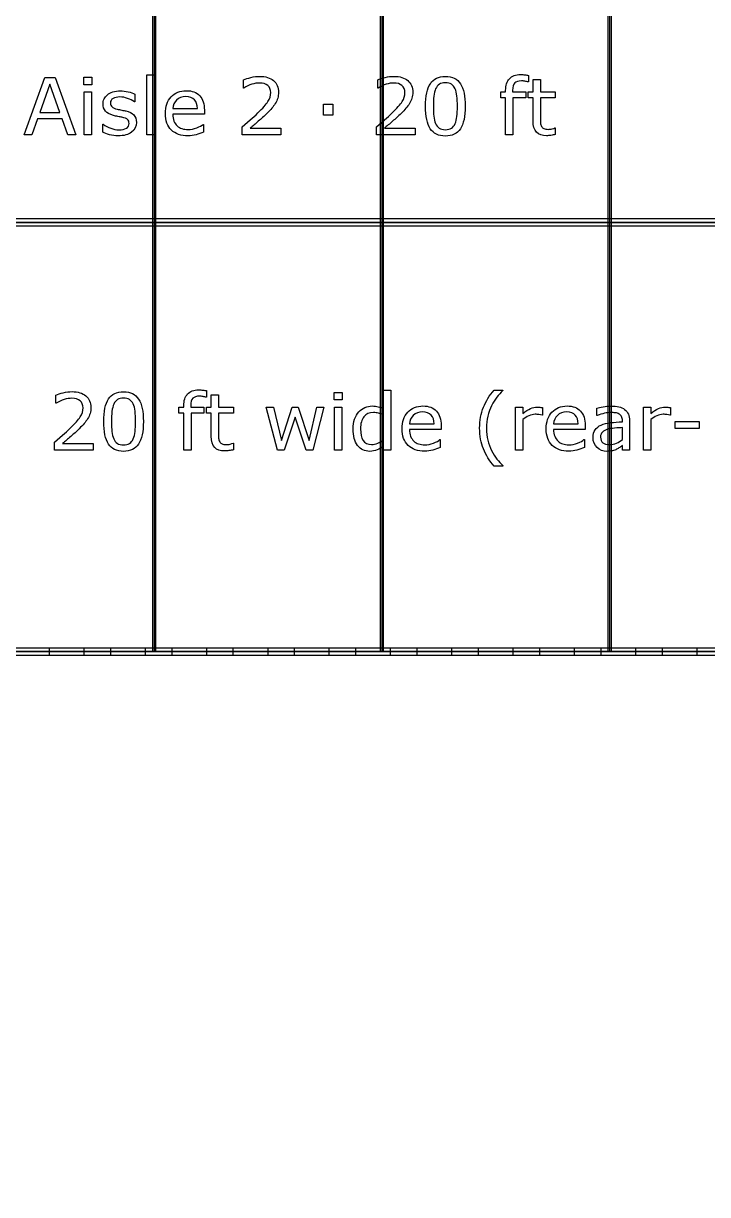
# Model space of a CAD drawing. Extents: x -13 to 750, y 12 to 2314.
# Drawn here: x 139.1 to 217.2, y 875.9 to 1009.6 of the extents above; entities that cross this region are included whole.
import ezdxf

# ---------------------------------------------------------------- set-up
doc = ezdxf.new("R2010")
doc.units = 0
doc.layers.get('0').update_dxf_attribs({"linetype": 'CONTINUOUS'})

msp = doc.modelspace()

# ---------------------------------------------------------------- linework, layer by layer
at = {"color": 7}
for points in [[(153.80078, 1136.89), (153.80078, 937.89), (154.19922, 937.89), (154.19922, 1136.89)], [(179.80078, 1136.89), (179.80078, 937.89), (180.19922, 937.89), (180.19922, 1136.89)], [(205.80078, 1136.89), (205.80078, 937.89), (206.19922, 937.89), (206.19922, 1136.89)], [(44, 1012.89), (268, 1012.89), (268, 986.89), (44, 986.89)], [(145.073, 996.89), (144.14575, 996.89), (143.50415, 998.7137), (140.67407, 998.7137), (140.03247, 996.89), (139.14917, 996.89), (141.53101, 1003.4335), (142.69116, 1003.4335)], [(146.88794, 1002.6205), (145.9563, 1002.6205), (145.9563, 1003.4774), (146.88794, 1003.4774)], [(153.99393, 996.89), (153.16775, 996.89), (153.16775, 1003.7279), (153.99393, 1003.7279)], [(143.23608, 999.4608), (142.08911, 1002.6732), (140.93774, 999.4608)], [(146.83524, 996.89), (146.00906, 996.89), (146.00906, 1001.7987), (146.83524, 1001.7987)], [(174.38895, 999.1356), (173.33865, 999.1356), (173.33865, 1000.3793), (174.38895, 1000.3793)], [(189.51489, 1000.1639)], [(188.35912, 998.1688)], [(43.599609, 987.2904), (43.599609, 937.4896), (268.40039, 937.4896), (268.40039, 987.2904)], [(44, 986.89), (268, 986.89), (268, 937.89), (44, 937.89)], [(44.400391, 986.4896), (267.59961, 986.4896), (267.59961, 938.2904), (44.400391, 938.2904)], [(175.46562, 966.6206), (174.53398, 966.6206), (174.53398, 967.4775), (175.46562, 967.4775)], [(173.387, 965.7988), (172.10819, 960.8901), (171.34355, 960.8901), (170.08232, 964.6738), (168.82987, 960.8901), (168.06962, 960.8901), (166.77763, 965.7988), (167.63896, 965.7988), (168.53983, 961.9975), (169.76591, 965.7988), (170.44706, 965.7988), (171.7039, 961.9975), (172.55644, 965.7988)], [(175.41292, 960.8901), (174.58675, 960.8901), (174.58675, 965.7988), (175.41292, 965.7988)], [(152.76786, 964.164)], [(216.22933, 963.3554), (213.48714, 963.3554), (213.48714, 964.1508), (216.22933, 964.1508)], [(151.6121, 962.1689)], [(44, 937.89), (268, 937.89), (268, 763.89), (44, 763.89)], [(142, 938.2904), (142, 937.4896), (146, 937.4896), (146, 938.2904)], [(149, 938.2904), (149, 937.4896), (153, 937.4896), (153, 938.2904)], [(156, 938.2904), (156, 937.4896), (160, 937.4896), (160, 938.2904)], [(163, 938.2904), (163, 937.4896), (167, 937.4896), (167, 938.2904)], [(170, 938.2904), (170, 937.4896), (174, 937.4896), (174, 938.2904)], [(177, 938.2904), (177, 937.4896), (181, 937.4896), (181, 938.2904)], [(184, 938.2904), (184, 937.4896), (188, 937.4896), (188, 938.2904)], [(191, 938.2904), (191, 937.4896), (195, 937.4896), (195, 938.2904)], [(198, 938.2904), (198, 937.4896), (202, 937.4896), (202, 938.2904)], [(205, 938.2904), (205, 937.4896), (209, 937.4896), (209, 938.2904)], [(212, 938.2904), (212, 937.4896), (216, 937.4896), (216, 938.2904)]]:
    msp.add_lwpolyline(points, close=True, dxfattribs=at)
for points in [[(154, 1136.89), (154, 937.89)], [(180, 1136.89), (180, 937.89)], [(206, 1136.89), (206, 937.89)], [(164.25516, 1002.2381), (164.21126, 1002.2381), (164.21126, 1003.161)], [(179.57886, 1002.2381), (179.53496, 1002.2381), (179.53496, 1003.161)], [(196.72632, 1002.9281), (196.68242, 1002.9281)], [(197.26685, 998.4936), (197.26685, 1001.104), (196.70874, 1001.104), (196.70874, 1001.7983), (197.26685, 1001.7983), (197.26685, 1003.2089), (198.09302, 1003.2089), (198.09302, 1001.7983), (199.7981, 1001.7983), (199.7981, 1001.104), (198.09302, 1001.104), (198.09302, 998.8671)], [(196.72637, 1003.6838), (196.72632, 1002.9281)], [(194.92901, 1001.9657), (194.92901, 1001.7987), (196.41875, 1001.7987), (196.41875, 1001.1044), (194.95537, 1001.1044), (194.95537, 996.89), (194.1292, 996.89), (194.1292, 1001.1044), (193.57109, 1001.1044), (193.57109, 1001.7987), (194.1292, 1001.7987), (194.1292, 1001.9613)], [(151.78343, 1001.5479), (151.78343, 1000.6646), (151.73953, 1000.6646)], [(156.12088, 999.8915), (158.93338, 999.8915)], [(159.73758, 999.2587), (156.12088, 999.2587)], [(159.73753, 999.7069), (159.73758, 999.2587)], [(148.14041, 997.1844), (148.14041, 998.1117), (148.18431, 998.1117)], [(151.97684, 998.3044), (151.97684, 998.305)], [(159.59695, 998.0897), (159.64085, 998.0897), (159.64085, 997.1888)], [(168.4783, 996.89), (164.04861, 996.89), (164.04861, 997.8085), (164.97147, 998.5995)], [(164.95831, 997.6415), (168.47833, 997.6415), (168.4783, 996.89)], [(183.802, 996.89), (179.37231, 996.89), (179.37231, 997.8085), (180.29517, 998.5995)], [(180.28201, 997.6415), (183.80203, 997.6415), (183.802, 996.89)], [(199.75417, 997.6762), (199.79807, 997.6762), (199.7981, 996.9339)], [(142.83183, 966.2382), (142.78783, 966.2382), (142.78783, 967.1611)], [(159.97929, 966.9282), (159.93539, 966.9282)], [(160.51982, 962.4937), (160.51982, 965.1041), (159.96171, 965.1041), (159.96171, 965.7984), (160.51982, 965.7984), (160.51982, 967.209), (161.34599, 967.209), (161.34599, 965.7984), (163.05107, 965.7984), (163.05107, 965.1041), (161.34599, 965.1041), (161.34599, 962.8672)], [(159.97934, 967.6838), (159.97929, 966.9282)], [(180.20296, 965.6005), (180.20296, 967.7275), (181.02913, 967.7275), (181.02913, 960.8901)], [(192.802, 967.728), (193.80835, 967.728), (193.80835, 967.684)], [(158.18197, 965.9658), (158.18197, 965.7988), (159.67172, 965.7988), (159.67172, 965.1045), (158.20834, 965.1045), (158.20834, 960.89), (157.38217, 960.89), (157.38217, 965.1044), (156.82406, 965.1044), (156.82406, 965.7987), (157.38217, 965.7987), (157.38217, 965.9613)], [(196.09363, 964.3755), (196.09363, 960.89), (195.26745, 960.89), (195.26745, 965.7987), (196.09363, 965.7987), (196.09363, 965.0736)], [(198.33044, 965.7457), (198.3304, 964.8979)], [(204.59261, 964.854), (204.54861, 964.854), (204.54861, 965.6933)], [(210.70105, 964.3755), (210.70105, 960.89), (209.87488, 960.89), (209.87488, 965.7987), (210.70105, 965.7987), (210.70105, 965.0736)], [(212.93786, 965.7457), (212.93782, 964.8979)], [(180.20296, 962.0986), (180.20296, 964.9155)], [(198.3304, 964.8979), (198.2865, 964.8979)], [(207.46224, 964.1336), (207.46224, 964.261)], [(208.28397, 964.2209), (208.28402, 960.8901)], [(212.93782, 964.8979), (212.89392, 964.8979)], [(183.1473, 963.8916), (185.9598, 963.8916)], [(186.764, 963.2588), (183.1473, 963.2588)], [(186.76395, 963.707), (186.764, 963.2588)], [(199.60042, 963.8916), (202.41292, 963.8916)], [(203.21712, 963.2588), (199.60042, 963.2588)], [(203.21708, 963.707), (203.21712, 963.2588)], [(207.46224, 962.0986), (207.46224, 963.4653)], [(147.05497, 960.8901), (142.62528, 960.8901), (142.62528, 961.8086), (143.54814, 962.5996)], [(143.53488, 961.6416), (147.0549, 961.6416), (147.05497, 960.8901)], [(163.00714, 961.6763), (163.05104, 961.6763), (163.05107, 960.934)], [(180.20296, 962.0984), (180.20296, 962.0986)], [(186.62337, 962.0898), (186.66727, 962.0898), (186.66727, 961.1889)], [(203.0765, 962.0898), (203.1204, 962.0898), (203.1204, 961.1889)], [(207.46224, 962.0985), (207.46224, 962.0986)], [(181.02913, 960.8901), (180.20296, 960.8901), (180.20296, 961.4043)], [(208.28402, 960.8901), (207.46224, 960.8901), (207.46224, 961.413)], [(193.80843, 959.0796), (192.802, 959.0796)], [(193.80835, 959.1235), (193.80843, 959.0796)]]:
    msp.add_lwpolyline(points, dxfattribs=at)
for points in [[(164.21126, 1003.161), (164.419267, 1003.263533), (164.696123, 1003.357267), (165.04183, 1003.4422)], [(165.04183, 1003.4422), (165.390463, 1003.5272), (165.727377, 1003.5697), (166.05257, 1003.5697)], [(166.05257, 1003.5697), (166.72347, 1003.5697), (167.24935, 1003.4071), (167.63021, 1003.0819)], [(167.63021, 1003.0819), (168.01107, 1002.759633), (168.2015, 1002.321633), (168.2015, 1001.7679)], [(179.53496, 1003.161), (179.742967, 1003.263533), (180.019823, 1003.357267), (180.36553, 1003.4422)], [(180.36553, 1003.4422), (180.714163, 1003.5272), (181.051077, 1003.5697), (181.37627, 1003.5697)], [(181.37627, 1003.5697), (182.04717, 1003.5697), (182.57305, 1003.4071), (182.95391, 1003.0819)], [(182.95391, 1003.0819), (183.33477, 1002.759633), (183.5252, 1002.321633), (183.5252, 1001.7679)], [(185.53784, 1002.7303), (185.904053, 1003.286967), (186.475343, 1003.5653), (187.25171, 1003.5653)], [(187.25171, 1003.5653), (188.036863, 1003.5653), (188.609617, 1003.282567), (188.96997, 1002.7171)], [(194.1292, 1001.9613), (194.1292, 1002.5443), (194.27422, 1002.991067), (194.56426, 1003.3016)], [(194.56426, 1003.3016), (194.8543, 1003.615067), (195.273243, 1003.7718), (195.82109, 1003.7718)], [(195.93975, 1003.0511), (195.585257, 1003.0511), (195.327443, 1002.972), (195.16631, 1002.8138)], [(195.82109, 1003.7718), (196.005663, 1003.7718), (196.171193, 1003.763133), (196.31768, 1003.7458)], [(196.32647, 1003.0071), (196.179983, 1003.036433), (196.051077, 1003.0511), (195.93975, 1003.0511)], [(196.31768, 1003.7458), (196.467093, 1003.728467), (196.603323, 1003.7078), (196.72637, 1003.6838)], [(196.68242, 1002.9281), (196.5916, 1002.954767), (196.47295, 1002.9811), (196.32647, 1003.0071)], [(148.6677, 1001.4688), (148.831767, 1001.606467), (149.039777, 1001.714867), (149.29173, 1001.794)], [(149.29173, 1001.794), (149.54661, 1001.876), (149.83079, 1001.917), (150.14427, 1001.917)], [(150.14427, 1001.917), (150.437237, 1001.917), (150.733133, 1001.8804), (151.03196, 1001.8072)], [(151.03196, 1001.8072), (151.33372, 1001.736867), (151.58421, 1001.650433), (151.78343, 1001.5479)], [(155.93626, 1001.2274), (156.375713, 1001.699067), (156.95286, 1001.9349), (157.6677, 1001.9349)], [(157.6677, 1001.9349), (158.329813, 1001.9349), (158.83958, 1001.741533), (159.197, 1001.3548)], [(165.16482, 1002.6688), (164.854273, 1002.575067), (164.551053, 1002.4315), (164.25516, 1002.2381)], [(166.03055, 1002.8094), (165.76395, 1002.8094), (165.475373, 1002.762533), (165.16482, 1002.6688)], [(166.96658, 1002.5194), (166.743927, 1002.712733), (166.431917, 1002.8094), (166.03055, 1002.8094)], [(167.30496, 1001.724), (167.30496, 1002.0638), (167.192167, 1002.328933), (166.96658, 1002.5194)], [(166.99295, 1000.6825), (167.200957, 1001.004767), (167.30496, 1001.351933), (167.30496, 1001.724)], [(168.2015, 1001.7679), (168.2015, 1001.5189), (168.169267, 1001.286), (168.1048, 1001.0692)], [(180.48853, 1002.6688), (180.177983, 1002.575067), (179.87476, 1002.4315), (179.57886, 1002.2381)], [(181.35425, 1002.8094), (181.08765, 1002.8094), (180.799077, 1002.762533), (180.48853, 1002.6688)], [(182.29028, 1002.5194), (182.067627, 1002.712733), (181.755617, 1002.8094), (181.35425, 1002.8094)], [(182.62866, 1001.724), (182.62866, 1002.0638), (182.515867, 1002.328933), (182.29028, 1002.5194)], [(182.31665, 1000.6825), (182.524657, 1001.004767), (182.62866, 1001.351933), (182.62866, 1001.724)], [(183.5252, 1001.7679), (183.5252, 1001.5189), (183.492967, 1001.286), (183.4285, 1001.0692)], [(184.98853, 1000.1551), (184.98853, 1001.318233), (185.171633, 1002.176633), (185.53784, 1002.7303)], [(186.13989, 1002.1503), (186.040283, 1001.9335), (185.971437, 1001.650767), (185.93335, 1001.3021)], [(186.56616, 1002.6688), (186.387453, 1002.554533), (186.245363, 1002.3817), (186.13989, 1002.1503)], [(187.25171, 1002.8402), (186.976317, 1002.8402), (186.7478, 1002.783067), (186.56616, 1002.6688)], [(187.93286, 1002.6688), (187.75708, 1002.783067), (187.53003, 1002.8402), (187.25171, 1002.8402)], [(188.35474, 1002.159), (188.2522, 1002.3846), (188.111573, 1002.554533), (187.93286, 1002.6688)], [(188.56567, 1001.3241), (188.530537, 1001.652233), (188.460227, 1001.930533), (188.35474, 1002.159)], [(188.96997, 1002.7171), (189.33325, 1002.154633), (189.51489, 1001.303567), (189.51489, 1000.1639)], [(195.16631, 1002.8138), (195.00811, 1002.658533), (194.92901, 1002.375833), (194.92901, 1001.9657)], [(148.16233, 1000.4185), (148.16233, 1000.620633), (148.203347, 1000.811067), (148.28538, 1000.9898)], [(148.4304, 999.6011), (148.251687, 999.823767), (148.16233, 1000.096233), (148.16233, 1000.4185)], [(148.28538, 1000.9898), (148.37034, 1001.168533), (148.49778, 1001.3282), (148.6677, 1001.4688)], [(149.31815, 1001.0425), (149.110137, 1000.928233), (149.00613, 1000.756867), (149.00613, 1000.5284)], [(149.00613, 1000.5284), (149.00613, 1000.3262), (149.06912, 1000.173833), (149.1951, 1000.0713)], [(150.08279, 1001.2183), (149.781037, 1001.2183), (149.526157, 1001.1597), (149.31815, 1001.0425)], [(150.97049, 1001.0557), (150.66873, 1001.1641), (150.37283, 1001.2183), (150.08279, 1001.2183)], [(151.73953, 1000.6646), (151.528597, 1000.819867), (151.27225, 1000.950233), (150.97049, 1001.0557)], [(155.28147, 999.3158), (155.28147, 1000.118533), (155.499733, 1000.755733), (155.93626, 1001.2274)], [(156.56473, 1000.8627), (156.303983, 1000.6019), (156.156033, 1000.278167), (156.12088, 999.8915)], [(157.62381, 1001.2538), (157.18143, 1001.2538), (156.828403, 1001.123433), (156.56473, 1000.8627)], [(158.60379, 1000.8978), (158.389923, 1001.135133), (158.063263, 1001.2538), (157.62381, 1001.2538)], [(158.93338, 999.8915), (158.930713, 1000.3251), (158.82085, 1000.660533), (158.60379, 1000.8978)], [(159.197, 1001.3548), (159.557353, 1000.968133), (159.73753, 1000.418833), (159.73753, 999.7069)], [(165.83719, 999.3861), (166.39969, 999.931033), (166.784943, 1000.363167), (166.99295, 1000.6825)], [(167.82794, 1000.4584), (167.71368, 1000.276733), (167.578913, 1000.098), (167.42364, 999.9222)], [(168.1048, 1001.0692), (168.043267, 1000.855333), (167.95098, 1000.651733), (167.82794, 1000.4584)], [(181.16089, 999.3861), (181.72339, 999.931033), (182.108643, 1000.363167), (182.31665, 1000.6825)], [(183.15164, 1000.4584), (183.03738, 1000.276733), (182.902613, 1000.098), (182.74734, 999.9222)], [(183.4285, 1001.0692), (183.366967, 1000.855333), (183.27468, 1000.651733), (183.15164, 1000.4584)], [(185.93335, 1001.3021), (185.898217, 1000.9535), (185.88065, 1000.571167), (185.88065, 1000.1551)], [(188.62277, 1000.1639), (188.62277, 1000.609233), (188.603737, 1000.995967), (188.56567, 1001.3241)], [(149.34886, 999.1001), (148.918193, 999.214367), (148.61204, 999.381367), (148.4304, 999.6011)], [(149.1951, 1000.0713), (149.318147, 999.968767), (149.517363, 999.8853), (149.79275, 999.8209)], [(149.86302, 998.9859), (149.67552, 999.021233), (149.504133, 999.0593), (149.34886, 999.1001)], [(149.79275, 999.8209), (149.945097, 999.785567), (150.11502, 999.7504), (150.30252, 999.7154)], [(150.32444, 998.8939), (150.207253, 998.920567), (150.053447, 998.951233), (149.86302, 998.9859)], [(150.30252, 999.7154), (150.492947, 999.680067), (150.65115, 999.647733), (150.77713, 999.6184)], [(150.77713, 999.6184), (151.160917, 999.530533), (151.456813, 999.379667), (151.66482, 999.1658)], [(151.66482, 999.1658), (151.872833, 998.949), (151.97684, 998.661867), (151.97684, 998.3044)], [(155.96702, 997.4349), (155.509987, 997.8773), (155.28147, 998.504267), (155.28147, 999.3158)], [(156.12088, 999.2587), (156.12088, 998.9569), (156.16629, 998.6932), (156.25711, 998.4676)], [(164.97147, 998.5995), (165.282017, 998.863167), (165.57059, 999.125367), (165.83719, 999.3861)], [(166.86554, 999.3378), (166.55206, 999.030133), (166.22833, 998.7313), (165.89435, 998.4413)], [(167.42364, 999.9222), (167.2713, 999.746467), (167.085267, 999.551667), (166.86554, 999.3378)], [(180.29517, 998.5995), (180.605717, 998.863167), (180.89429, 999.125367), (181.16089, 999.3861)], [(182.18924, 999.3378), (181.87576, 999.030133), (181.55203, 998.7313), (181.21805, 998.4413)], [(182.74734, 999.9222), (182.595, 999.746467), (182.408967, 999.551667), (182.18924, 999.3378)], [(185.52905, 997.5887), (185.168703, 998.145367), (184.98853, 999.000833), (184.98853, 1000.1551)], [(185.88065, 1000.1551), (185.88065, 999.6981), (185.89675, 999.3158), (185.92895, 999.0082)], [(185.92895, 999.0082), (185.96115, 998.700533), (186.029997, 998.425133), (186.13549, 998.182)], [(188.35913, 998.1688), (188.46167, 998.406133), (188.530517, 998.684467), (188.56567, 999.0038)], [(188.56567, 999.0038), (188.603737, 999.326067), (188.62277, 999.712767), (188.62277, 1000.1639)], [(189.51489, 1000.1639), (189.51489, 998.9891), (189.33032, 998.1263), (188.96118, 997.5755)], [(148.18431, 998.1117), (148.44505, 997.915367), (148.735087, 997.758633), (149.05442, 997.6415)], [(149.05442, 997.6415), (149.37376, 997.527233), (149.679913, 997.4701), (149.97288, 997.4701)], [(149.97288, 997.4701), (150.33616, 997.4701), (150.62034, 997.5287), (150.82542, 997.6459)], [(150.96604, 998.639), (150.854713, 998.7386), (150.640847, 998.823567), (150.32444, 998.8939)], [(150.82542, 997.6459), (151.0305, 997.763033), (151.13304, 997.9476), (151.13304, 998.1996)], [(151.13304, 998.1996), (151.13304, 998.392933), (151.077373, 998.5394), (150.96604, 998.639)], [(151.97684, 998.305), (151.97684, 997.8568), (151.790803, 997.489133), (151.41873, 997.202)], [(156.25711, 998.4676), (156.34793, 998.245), (156.472443, 998.0619), (156.63065, 997.9183)], [(156.63065, 997.9183), (156.78299, 997.7777), (156.963163, 997.672233), (157.17117, 997.6019)], [(157.17117, 997.6019), (157.38211, 997.531567), (157.613557, 997.4964), (157.86551, 997.4964)], [(157.86551, 997.4964), (158.199497, 997.4964), (158.534947, 997.562333), (158.87186, 997.6942)], [(158.87186, 997.6942), (159.2117, 997.828933), (159.453397, 997.960767), (159.59695, 998.0897)], [(165.89435, 998.4413), (165.560363, 998.154167), (165.24835, 997.887567), (164.95831, 997.6415)], [(181.21805, 998.4413), (180.884063, 998.154167), (180.57205, 997.887567), (180.28201, 997.6415)], [(187.25171, 996.7538), (186.46655, 996.7538), (185.89233, 997.0321), (185.52905, 997.5887)], [(186.13549, 998.182), (186.23217, 997.953467), (186.3684, 997.779133), (186.54418, 997.659)], [(186.54418, 997.659), (186.722893, 997.538933), (186.958733, 997.4789), (187.2517, 997.4789)], [(187.2517, 997.4789), (187.527087, 997.4789), (187.755603, 997.536033), (187.93725, 997.6503)], [(187.93725, 997.6503), (188.11889, 997.7645), (188.259513, 997.937333), (188.35912, 998.1688)], [(197.65796, 997.1972), (197.39722, 997.466733), (197.26685, 997.898867), (197.26685, 998.4936)], [(198.09302, 998.8671), (198.09302, 998.6093), (198.098887, 998.407167), (198.11062, 998.2607)], [(198.11062, 998.2607), (198.122353, 998.117167), (198.163367, 997.9824), (198.23366, 997.8564)], [(198.23366, 997.8564), (198.298127, 997.7392), (198.386017, 997.652767), (198.49733, 997.5971)], [(198.49733, 997.5971), (198.61159, 997.544433), (198.784443, 997.5181), (199.01589, 997.5181)], [(199.43776, 997.5751), (199.584247, 997.616433), (199.689717, 997.650133), (199.75417, 997.6762)], [(148.90066, 996.8988), (148.598907, 996.986667), (148.34549, 997.081867), (148.14041, 997.1844)], [(149.90262, 996.7713), (149.53934, 996.7713), (149.205353, 996.8138), (148.90066, 996.8988)], [(151.41873, 997.202), (151.04959, 996.914867), (150.54422, 996.7713), (149.90262, 996.7713)], [(157.87425, 996.7757), (157.059797, 996.7757), (156.424053, 996.995433), (155.96702, 997.4349)], [(158.78831, 996.8944), (158.49827, 996.815267), (158.193583, 996.7757), (157.87425, 996.7757)], [(159.64085, 997.1888), (159.36253, 997.0716), (159.07835, 996.973467), (158.78831, 996.8944)], [(188.96118, 997.5755), (188.594973, 997.0277), (188.02515, 996.7538), (187.25171, 996.7538)], [(198.80054, 996.7929), (198.29956, 996.7929), (197.9187, 996.927667), (197.65796, 997.1972)], [(199.28833, 996.8329), (199.10669, 996.806233), (198.944093, 996.7929), (198.80054, 996.7929)], [(199.01589, 997.5181), (199.150657, 997.5181), (199.29128, 997.5371), (199.43776, 997.5751)], [(199.7981, 996.9339), (199.642827, 996.893233), (199.472903, 996.859567), (199.28833, 996.8329)], [(142.78783, 967.1611), (142.995837, 967.263633), (143.272693, 967.357367), (143.6184, 967.4423)], [(143.6184, 967.4423), (143.967033, 967.5273), (144.303947, 967.5698), (144.62914, 967.5698)], [(144.62914, 967.5698), (145.30004, 967.5698), (145.82592, 967.4072), (146.20678, 967.082)], [(146.20678, 967.082), (146.58764, 966.759733), (146.77807, 966.321733), (146.77807, 965.768)], [(148.79081, 966.7304), (149.157023, 967.287067), (149.728313, 967.5654), (150.50468, 967.5654)], [(150.50468, 966.8403), (150.229287, 966.8403), (150.00077, 966.783167), (149.81913, 966.6689)], [(150.50468, 967.5654), (151.289833, 967.5654), (151.862587, 967.282667), (152.22294, 966.7172)], [(151.18583, 966.6689), (151.01005, 966.783167), (150.783, 966.8403), (150.50468, 966.8403)], [(157.38217, 965.9613), (157.38217, 966.5443), (157.52719, 966.991067), (157.81723, 967.3016)], [(157.81723, 967.3016), (158.10727, 967.615067), (158.526213, 967.7718), (159.07406, 967.7718)], [(159.19272, 967.0512), (158.838227, 967.0512), (158.580413, 966.9721), (158.41928, 966.8139)], [(159.07406, 967.7718), (159.258633, 967.7718), (159.424163, 967.763133), (159.57065, 967.7458)], [(159.57944, 967.0072), (159.432953, 967.036533), (159.304047, 967.0512), (159.19272, 967.0512)], [(159.57065, 967.7458), (159.720063, 967.728467), (159.856293, 967.7078), (159.97934, 967.6838)], [(159.93539, 966.9282), (159.84457, 966.954867), (159.72592, 966.9812), (159.57944, 967.0072)], [(191.59351, 965.7812), (191.880617, 966.484333), (192.283447, 967.133267), (192.802, 967.728)], [(193.1272, 966.9414), (192.913333, 966.663067), (192.714113, 966.337867), (192.52954, 965.9658)], [(193.80835, 967.684), (193.571043, 967.470133), (193.343993, 967.2226), (193.1272, 966.9414)], [(143.7415, 966.6689), (143.430947, 966.575167), (143.127723, 966.4316), (142.83183, 966.2382)], [(144.60722, 966.8095), (144.34062, 966.8095), (144.052047, 966.762633), (143.7415, 966.6689)], [(145.54325, 966.5195), (145.320597, 966.712833), (145.008587, 966.8095), (144.60722, 966.8095)], [(145.88163, 965.7241), (145.88163, 966.0639), (145.768837, 966.329033), (145.54325, 966.5195)], [(145.56962, 964.6826), (145.777627, 965.004867), (145.88163, 965.352033), (145.88163, 965.7241)], [(146.77807, 965.768), (146.77807, 965.519), (146.745837, 965.2861), (146.68137, 965.0693)], [(148.2415, 964.1552), (148.2415, 965.318333), (148.424603, 966.176733), (148.79081, 966.7304)], [(149.39286, 966.1504), (149.293253, 965.9336), (149.224407, 965.650867), (149.18632, 965.3022)], [(149.81913, 966.6689), (149.640423, 966.554633), (149.498333, 966.3818), (149.39286, 966.1504)], [(151.60771, 966.1591), (151.50517, 966.3847), (151.364543, 966.554633), (151.18583, 966.6689)], [(151.81864, 965.3242), (151.783507, 965.652333), (151.713197, 965.930633), (151.60771, 966.1591)], [(152.22294, 966.7172), (152.58622, 966.154733), (152.76786, 965.303667), (152.76786, 964.164)], [(158.41928, 966.8139), (158.261073, 966.658633), (158.18197, 966.375933), (158.18197, 965.9658)], [(177.36849, 965.2495), (177.56771, 965.472167), (177.799153, 965.642067), (178.06282, 965.7592)], [(178.06282, 965.7592), (178.329427, 965.8764), (178.60482, 965.935), (178.889, 965.935)], [(178.889, 965.935), (179.146807, 965.935), (179.37532, 965.907), (179.57454, 965.851)], [(179.57454, 965.851), (179.77376, 965.798333), (179.983233, 965.714833), (180.20296, 965.6005)], [(182.96268, 965.2275), (183.402133, 965.699167), (183.97928, 965.935), (184.69412, 965.935)], [(184.69412, 965.935), (185.356233, 965.935), (185.866, 965.741633), (186.22342, 965.3549)], [(191.16284, 963.4038), (191.16284, 964.2856), (191.306397, 965.078067), (191.59351, 965.7812)], [(192.52954, 965.9658), (192.35376, 965.605467), (192.210207, 965.2085), (192.09888, 964.7749)], [(196.09363, 965.0736), (196.42175, 965.337267), (196.710323, 965.5233), (196.95935, 965.6317)], [(196.95935, 965.6317), (197.211303, 965.743033), (197.46765, 965.7987), (197.72839, 965.7987)], [(197.72839, 965.7987), (197.871943, 965.7987), (197.975947, 965.794367), (198.0404, 965.7857)], [(198.0404, 965.7857), (198.104867, 965.779033), (198.201547, 965.7657), (198.33044, 965.7457)], [(199.41581, 965.2275), (199.855263, 965.699167), (200.432413, 965.935), (201.14726, 965.935)], [(201.14726, 965.935), (201.809367, 965.935), (202.31913, 965.741633), (202.67655, 965.3549)], [(204.54861, 965.6933), (204.709743, 965.7373), (204.942653, 965.785633), (205.24734, 965.8383)], [(205.24734, 965.8383), (205.552033, 965.890967), (205.852327, 965.9173), (206.14822, 965.9173)], [(206.14822, 965.9173), (206.493927, 965.9173), (206.79422, 965.887967), (207.0491, 965.8293)], [(207.0491, 965.8293), (207.306913, 965.773967), (207.52957, 965.677267), (207.71707, 965.5392)], [(207.71707, 965.5392), (207.901643, 965.404467), (208.04227, 965.230167), (208.13895, 965.0163)], [(210.70105, 965.0736), (211.029177, 965.337267), (211.31775, 965.5233), (211.56677, 965.6317)], [(211.56677, 965.6317), (211.818723, 965.743033), (212.07507, 965.7987), (212.33581, 965.7987)], [(212.33581, 965.7987), (212.47937, 965.7987), (212.583377, 965.794367), (212.64783, 965.7857)], [(212.64783, 965.7857), (212.712297, 965.779033), (212.808973, 965.7657), (212.93786, 965.7457)], [(144.41386, 963.3862), (144.97636, 963.931133), (145.361613, 964.363267), (145.56962, 964.6826)], [(146.40451, 964.4585), (146.29025, 964.276833), (146.155483, 964.0981), (146.00021, 963.9223)], [(146.68137, 965.0693), (146.619837, 964.855433), (146.52755, 964.651833), (146.40451, 964.4585)], [(148.78202, 961.5888), (148.421673, 962.145467), (148.2415, 963.000933), (148.2415, 964.1552)], [(149.18632, 965.3022), (149.151187, 964.9536), (149.13362, 964.571267), (149.13362, 964.1552)], [(149.13362, 964.1552), (149.13362, 963.6982), (149.14972, 963.3159), (149.18192, 963.0083)], [(151.87574, 964.164), (151.87574, 964.609333), (151.856707, 964.996067), (151.81864, 965.3242)], [(151.81864, 963.0039), (151.856707, 963.326167), (151.87574, 963.712867), (151.87574, 964.164)], [(152.76786, 964.164), (152.76786, 962.9892), (152.58329, 962.1264), (152.21415, 961.5756)], [(176.70931, 963.3071), (176.70931, 963.7231), (176.767903, 964.0937), (176.88509, 964.4189)], [(176.88509, 964.4189), (177.00521, 964.7441), (177.166343, 965.020967), (177.36849, 965.2495)], [(177.94857, 964.6956), (177.690757, 964.373333), (177.56185, 963.9163), (177.56185, 963.3245)], [(179.02962, 965.179), (178.566733, 965.179), (178.206383, 965.017867), (177.94857, 964.6956)], [(179.6053, 965.122), (179.42952, 965.16), (179.237627, 965.179), (179.02962, 965.179)], [(180.20296, 964.9155), (179.980307, 965.0151), (179.781087, 965.083933), (179.6053, 965.122)], [(182.30789, 963.3159), (182.30789, 964.118633), (182.526153, 964.755833), (182.96268, 965.2275)], [(183.59114, 964.8628), (183.3304, 964.602), (183.182453, 964.278267), (183.1473, 963.8916)], [(184.65023, 965.2539), (184.207843, 965.2539), (183.854813, 965.123533), (183.59114, 964.8628)], [(185.63021, 964.8979), (185.416343, 965.135233), (185.089683, 965.2539), (184.65023, 965.2539)], [(185.9598, 963.8916), (185.957133, 964.3252), (185.84727, 964.660633), (185.63021, 964.8979)], [(186.22342, 965.3549), (186.583773, 964.968233), (186.76395, 964.418933), (186.76395, 963.707)], [(192.09888, 964.7749), (191.99048, 964.3413), (191.93628, 963.884267), (191.93628, 963.4038)], [(196.77917, 964.8105), (196.54187, 964.699167), (196.313357, 964.554167), (196.09363, 964.3755)], [(197.51745, 964.9819), (197.26257, 964.9819), (197.016477, 964.924767), (196.77917, 964.8105)], [(197.92615, 964.9599), (197.81189, 964.974567), (197.675657, 964.9819), (197.51745, 964.9819)], [(198.2865, 964.8979), (198.163453, 964.927233), (198.043337, 964.9479), (197.92615, 964.9599)], [(198.76103, 963.3159), (198.76103, 964.118633), (198.97929, 964.755833), (199.41581, 965.2275)], [(200.04427, 964.8628), (199.78353, 964.602), (199.63558, 964.278267), (199.60042, 963.8916)], [(201.10335, 965.2539), (200.66097, 965.2539), (200.307943, 965.123533), (200.04427, 964.8628)], [(202.08333, 964.8979), (201.869463, 965.135233), (201.542803, 965.2539), (201.10335, 965.2539)], [(202.41292, 963.8916), (202.410253, 964.3252), (202.30039, 964.660633), (202.08333, 964.8979)], [(202.67655, 965.3549), (203.036903, 964.968233), (203.21708, 964.418933), (203.21708, 963.707)], [(205.41878, 965.1001), (205.15218, 965.044767), (204.87679, 964.962733), (204.59261, 964.854)], [(206.14388, 965.1881), (205.92708, 965.1881), (205.68538, 965.158767), (205.41878, 965.1001)], [(206.65804, 965.1531), (206.49398, 965.176433), (206.322593, 965.1881), (206.14388, 965.1881)], [(207.07991, 965.0169), (206.962723, 965.084233), (206.8221, 965.129633), (206.65804, 965.1531)], [(207.36116, 964.7268), (207.296693, 964.849867), (207.202943, 964.946567), (207.07991, 965.0169)], [(207.46224, 964.261), (207.46224, 964.448533), (207.428547, 964.6038), (207.36116, 964.7268)], [(208.13895, 965.0163), (208.23563, 964.802433), (208.28397, 964.5373), (208.28397, 964.2209)], [(211.38659, 964.8105), (211.14929, 964.699167), (210.920777, 964.554167), (210.70105, 964.3755)], [(212.12488, 964.9819), (211.869993, 964.9819), (211.623897, 964.924767), (211.38659, 964.8105)], [(212.53357, 964.9599), (212.41931, 964.974567), (212.28308, 964.9819), (212.12488, 964.9819)], [(212.89392, 964.8979), (212.770873, 964.927233), (212.650757, 964.9479), (212.53357, 964.9599)], [(143.54814, 962.5996), (143.858687, 962.863267), (144.14726, 963.125467), (144.41386, 963.3862)], [(145.44211, 963.3379), (145.12863, 963.030233), (144.8049, 962.7314), (144.47092, 962.4414)], [(146.00021, 963.9223), (145.84787, 963.746567), (145.661837, 963.551767), (145.44211, 963.3379)], [(149.18192, 963.0083), (149.21412, 962.700633), (149.28297, 962.425233), (149.38847, 962.1821)], [(151.6121, 962.1689), (151.71464, 962.406233), (151.783487, 962.684567), (151.81864, 963.0039)], [(161.34599, 962.8672), (161.34599, 962.6094), (161.351857, 962.407267), (161.36359, 962.2608)], [(177.22347, 961.4306), (176.880697, 961.8818), (176.70931, 962.5073), (176.70931, 963.3071)], [(177.56185, 963.3245), (177.56185, 962.7415), (177.66146, 962.297633), (177.86068, 961.9929)], [(182.99344, 961.435), (182.536407, 961.8774), (182.30789, 962.504367), (182.30789, 963.3159)], [(183.1473, 963.2588), (183.1473, 962.957), (183.19271, 962.6933), (183.28353, 962.4677)], [(191.59351, 961.0263), (191.306397, 961.729433), (191.16284, 962.521933), (191.16284, 963.4038)], [(191.93628, 963.4038), (191.93628, 962.9028), (191.989013, 962.4443), (192.09448, 962.0283)], [(199.44657, 961.435), (198.989543, 961.8774), (198.76103, 962.504367), (198.76103, 963.3159)], [(199.60042, 963.2588), (199.60042, 962.957), (199.64583, 962.6933), (199.73665, 962.4677)], [(204.11361, 962.3142), (204.11361, 962.686267), (204.19271, 962.986567), (204.35091, 963.2151)], [(204.35091, 963.2151), (204.512043, 963.446567), (204.74056, 963.6282), (205.03646, 963.76)], [(205.18587, 962.9554), (205.039383, 962.8148), (204.96614, 962.62), (204.96614, 962.371)], [(205.03646, 963.76), (205.335287, 963.891867), (205.694173, 963.981233), (206.11312, 964.0281)], [(205.76155, 963.2718), (205.52425, 963.204467), (205.332357, 963.099), (205.18587, 962.9554)], [(206.57015, 963.3993), (206.230303, 963.369967), (205.96077, 963.327467), (205.76155, 963.2718)], [(206.11312, 964.0281), (206.532067, 964.074767), (206.981773, 964.109933), (207.46224, 964.1336)], [(207.46224, 963.4653), (207.210287, 963.450633), (206.912923, 963.428633), (206.57015, 963.3993)], [(144.47092, 962.4414), (144.136933, 962.154267), (143.82492, 961.887667), (143.53488, 961.6416)], [(150.50468, 960.7539), (149.71952, 960.7539), (149.1453, 961.0322), (148.78202, 961.5888)], [(149.38847, 962.1821), (149.48515, 961.953567), (149.62138, 961.779233), (149.79716, 961.6591)], [(149.79716, 961.6591), (149.975873, 961.539033), (150.211713, 961.479), (150.50468, 961.479)], [(150.50468, 961.479), (150.780067, 961.479), (151.008583, 961.536133), (151.19023, 961.6504)], [(152.21415, 961.5756), (151.847937, 961.0278), (151.278113, 960.7539), (150.50468, 960.7539)], [(151.19023, 961.6504), (151.37187, 961.7646), (151.512493, 961.937433), (151.6121, 962.1689)], [(160.91093, 961.1973), (160.65019, 961.466833), (160.51982, 961.898967), (160.51982, 962.4937)], [(161.36359, 962.2608), (161.375323, 962.117267), (161.416337, 961.9825), (161.48663, 961.8565)], [(161.48663, 961.8565), (161.551097, 961.7393), (161.638987, 961.652867), (161.7503, 961.5972)], [(161.7503, 961.5972), (161.86456, 961.544533), (162.037413, 961.5182), (162.26886, 961.5182)], [(162.26886, 961.5182), (162.403627, 961.5182), (162.54425, 961.5372), (162.69073, 961.5752)], [(162.69073, 961.5752), (162.837217, 961.616533), (162.942687, 961.650233), (163.00714, 961.6763)], [(177.86068, 961.9929), (178.059893, 961.691167), (178.379227, 961.5403), (178.81868, 961.5403)], [(178.81868, 961.5403), (179.05306, 961.5403), (179.290367, 961.591567), (179.5306, 961.6941)], [(179.5306, 961.6941), (179.770833, 961.799567), (179.994953, 961.934333), (180.20296, 962.0984)], [(183.28353, 962.4677), (183.37435, 962.2451), (183.49886, 962.062), (183.65706, 961.9184)], [(183.65706, 961.9184), (183.809407, 961.7778), (183.989583, 961.672333), (184.19759, 961.602)], [(184.19759, 961.602), (184.40853, 961.531667), (184.639977, 961.4965), (184.89193, 961.4965)], [(184.89193, 961.4965), (185.22591, 961.4965), (185.561357, 961.562433), (185.89827, 961.6943)], [(185.89827, 961.6943), (186.238117, 961.829033), (186.479817, 961.960867), (186.62337, 962.0898)], [(192.09448, 962.0283), (192.20288, 961.6123), (192.3479, 961.2168), (192.52954, 960.8418)], [(199.73665, 962.4677), (199.82747, 962.2451), (199.951983, 962.062), (200.11019, 961.9184)], [(200.11019, 961.9184), (200.26253, 961.7778), (200.442703, 961.672333), (200.65071, 961.602)], [(200.65071, 961.602), (200.86165, 961.531667), (201.093097, 961.4965), (201.34505, 961.4965)], [(201.34505, 961.4965), (201.679037, 961.4965), (202.014487, 961.562433), (202.3514, 961.6943)], [(202.3514, 961.6943), (202.69124, 961.829033), (202.93294, 961.960867), (203.0765, 962.0898)], [(204.57503, 961.1936), (204.267417, 961.4866), (204.11361, 961.860133), (204.11361, 962.3142)], [(204.96614, 962.371), (204.96614, 962.089733), (205.051103, 961.8773), (205.22103, 961.7337)], [(205.22103, 961.7337), (205.39095, 961.5931), (205.650227, 961.5228), (205.99886, 961.5228)], [(205.99886, 961.5228), (206.2889, 961.5228), (206.554037, 961.578467), (206.79427, 961.6898)], [(206.79427, 961.6898), (207.034503, 961.804067), (207.25716, 961.9403), (207.46224, 962.0985)], [(162.05351, 960.793), (161.55253, 960.793), (161.17167, 960.927767), (160.91093, 961.1973)], [(162.5413, 960.833), (162.35966, 960.806333), (162.197063, 960.793), (162.05351, 960.793)], [(163.05107, 960.934), (162.895797, 960.893333), (162.725873, 960.859667), (162.5413, 960.833)], [(178.62093, 960.7539), (178.03499, 960.7539), (177.56917, 960.979467), (177.22347, 961.4306)], [(179.46029, 960.9253), (179.202477, 960.811033), (178.92269, 960.7539), (178.62093, 960.7539)], [(180.20296, 961.4043), (179.965653, 961.199167), (179.718097, 961.0395), (179.46029, 960.9253)], [(184.90066, 960.7758), (184.086213, 960.7758), (183.450473, 960.995533), (182.99344, 961.435)], [(185.81473, 960.8945), (185.52469, 960.815367), (185.22, 960.7758), (184.90066, 960.7758)], [(186.66727, 961.1889), (186.38895, 961.0717), (186.10477, 960.973567), (185.81473, 960.8945)], [(192.802, 959.0796), (192.283447, 959.674267), (191.880617, 960.323167), (191.59351, 961.0263)], [(192.52954, 960.8418), (192.70532, 960.4814), (192.906003, 960.1562), (193.13159, 959.8662)], [(201.3538, 960.7758), (200.539347, 960.7758), (199.903603, 960.995533), (199.44657, 961.435)], [(202.26786, 960.8945), (201.97782, 960.815367), (201.673133, 960.7758), (201.3538, 960.7758)], [(203.1204, 961.1889), (202.84208, 961.0717), (202.5579, 960.973567), (202.26786, 960.8945)], [(205.70003, 960.7542), (205.25765, 960.7542), (204.88265, 960.900667), (204.57503, 961.1936)], [(206.32845, 960.8242), (206.149737, 960.777533), (205.940263, 960.7542), (205.70003, 960.7542)], [(206.80306, 960.9912), (206.665367, 960.9238), (206.507163, 960.868133), (206.32845, 960.8242)], [(207.16341, 961.2021), (207.040363, 961.114233), (206.920247, 961.043933), (206.80306, 960.9912)], [(207.46224, 961.413), (207.388993, 961.363), (207.289383, 961.2927), (207.16341, 961.2021)], [(193.13159, 959.8662), (193.357177, 959.5732), (193.582763, 959.325633), (193.80835, 959.1235)]]:
    msp.add_open_spline(points, degree=3, dxfattribs=at)

doc.saveas('drawing.dxf')
